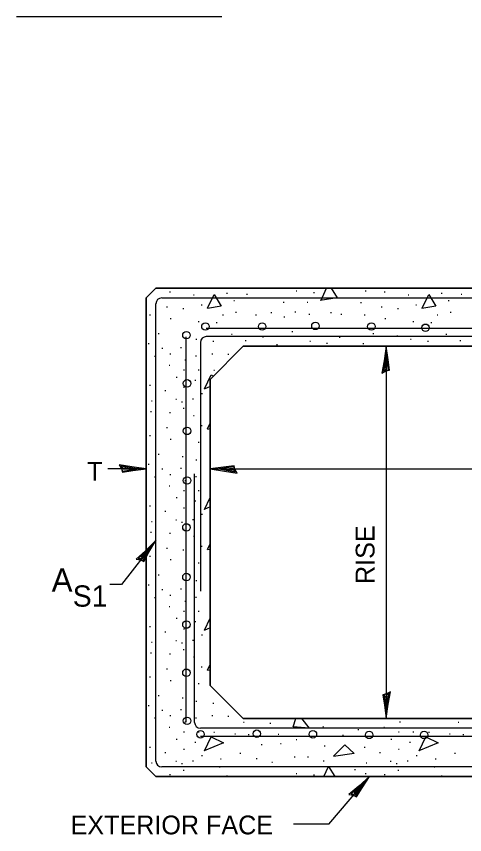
# Model space of a CAD drawing. Extents: x -0.01 to 2.83, y -0.16 to 1.83.
# Drawn here: x 1.223 to 1.502, y 0.794 to 1.301 of the extents above; entities that cross this region are included whole.
import ezdxf

# ---------------------------------------------------------------- set-up
doc = ezdxf.new("R2010")
doc.units = 0
for name, color, linetype in [('RD_Pr_Roadway_Dimensions', 7, 'Continuous'), ('RD_Pr_Roadway_Notes', 7, 'Continuous'), ('SH_General_Details', 7, 'Continuous')]:
    doc.layers.add(name, color=color, linetype=linetype)

msp = doc.modelspace()

# ---------------------------------------------------------------- linework, layer by layer
at = {"layer": 'RD_Pr_Roadway_Dimensions'}
for p, q in [((1.45286, 1.09663), (1.45286, 0.86563)), ((1.30384, 1.0205), (1.28003, 1.0205)), ((1.34359, 1.0205), (1.7128, 1.0205))]:
    msp.add_line(p, q, dxfattribs=at)
for points in [[(1.45269, 1.08136), (1.45496, 1.0818), (1.45396, 1.08831), (1.45286, 1.09663), (1.45165, 1.0877), (1.45021, 1.07998), (1.45269, 1.08136), (1.45418, 1.08202), (1.45286, 1.09101), (1.4511, 1.08109), (1.45308, 1.08263), (1.4528, 1.08676), (1.4522, 1.08279)], [(1.28857, 1.02072), (1.28907, 1.01846), (1.29557, 1.01945), (1.30384, 1.0205), (1.29497, 1.02177), (1.28714, 1.02314), (1.28857, 1.02072), (1.28923, 1.01917), (1.29822, 1.0205), (1.28835, 1.02221), (1.28989, 1.02028), (1.29403, 1.02055), (1.29, 1.02116)], [(1.35886, 1.02028), (1.35836, 1.02253), (1.35186, 1.0216), (1.34359, 1.0205), (1.35246, 1.01923), (1.36024, 1.01785), (1.35886, 1.02028), (1.3582, 1.02182), (1.34916, 1.0205), (1.35908, 1.01879), (1.35754, 1.02072), (1.35341, 1.02044), (1.35743, 1.01984)], [(1.45308, 0.88091), (1.45082, 0.88035), (1.45176, 0.87396), (1.45286, 0.86563), (1.45413, 0.87451), (1.45545, 0.88228), (1.45308, 0.88091), (1.45154, 0.88024), (1.45286, 0.87126), (1.45463, 0.88112), (1.45269, 0.87958), (1.45297, 0.8755), (1.45352, 0.87947)]]:
    msp.add_lwpolyline(points, dxfattribs=at)
at = {"layer": 'RD_Pr_Roadway_Notes'}
for p, q in [((1.22326, 1.30139), (1.35082, 1.30139)), ((1.30985, 0.97606), (1.28846, 0.94871)), ((1.28846, 0.94871), (1.28118, 0.94871)), ((1.41714, 0.80008), (1.4425, 0.82958)), ((1.41714, 0.80008), (1.39531, 0.80008))]:
    msp.add_line(p, q, dxfattribs=at)
for points in [[(1.30026, 0.96415), (1.30235, 0.96316), (1.30555, 0.96884), (1.30985, 0.97606), (1.30351, 0.96977), (1.29756, 0.96454), (1.30026, 0.96415), (1.30186, 0.96371), (1.30644, 0.97165), (1.29894, 0.96498), (1.30136, 0.96492), (1.30379, 0.96829), (1.30081, 0.96559)], [(1.43235, 0.81806), (1.43434, 0.81696), (1.43787, 0.82257), (1.4425, 0.82958), (1.43577, 0.82357), (1.42965, 0.8185), (1.43235, 0.81806), (1.4339, 0.81761), (1.43886, 0.82533), (1.43103, 0.81894), (1.43351, 0.81877), (1.43599, 0.82208), (1.4329, 0.81949)]]:
    msp.add_lwpolyline(points, dxfattribs=at)
at = {"layer": 'SH_General_Details'}
for p, q in [((1.30985, 1.13269), (1.30384, 1.12668)), ((1.30985, 1.13269), (1.74649, 1.13269)), ((1.74649, 1.13269), (1.30985, 1.13269)), ((1.74649, 1.13269), (1.30985, 1.13269)), ((1.3184, 1.13042), (1.319, 1.13042)), ((1.33312, 1.12861), (1.33372, 1.12861)), ((1.35374, 1.1296), (1.35423, 1.1296)), ((1.36608, 1.12899), (1.36664, 1.12899)), ((1.39685, 1.13109), (1.39745, 1.13109)), ((1.40771, 1.1301), (1.40832, 1.1301)), ((1.4398, 1.13109), (1.4404, 1.13109)), ((1.45165, 1.13042), (1.4522, 1.13042)), ((1.46637, 1.12861), (1.46697, 1.12861)), ((1.48693, 1.1296), (1.48748, 1.1296)), ((1.49933, 1.12899), (1.49983, 1.12899)), ((1.30384, 0.83559), (1.30384, 1.12668)), ((1.30384, 0.83559), (1.30384, 1.12668)), ((1.30384, 1.12668), (1.30384, 0.83559)), ((1.30985, 0.83922), (1.30985, 1.12304)), ((1.30985, 1.12304), (1.30988, 1.12303)), ((1.31352, 1.12667), (1.31349, 1.12668)), ((1.31349, 1.12668), (1.55, 1.12668)), ((1.33791, 1.12243), (1.33852, 1.12243)), ((1.35815, 1.12508), (1.3587, 1.12508)), ((1.37827, 1.12679), (1.37887, 1.12679)), ((1.38896, 1.12409), (1.38957, 1.12409)), ((1.40368, 1.12409), (1.40423, 1.12409)), ((1.42921, 1.12662), (1.42981, 1.12662)), ((1.43687, 1.12381), (1.43748, 1.12381)), ((1.47116, 1.12243), (1.47172, 1.12243)), ((1.49139, 1.12508), (1.492, 1.12508)), ((1.31647, 1.12106), (1.31707, 1.12106)), ((1.32661, 1.12001), (1.32716, 1.12001)), ((1.35925, 1.11786), (1.35986, 1.11786)), ((1.38119, 1.11753), (1.38174, 1.11753)), ((1.39619, 1.11808), (1.39679, 1.11808)), ((1.41824, 1.11753), (1.41879, 1.11753)), ((1.44977, 1.12106), (1.45032, 1.12106)), ((1.4598, 1.12001), (1.46041, 1.12001)), ((1.4925, 1.11786), (1.4931, 1.11786)), ((1.30599, 1.11609), (1.3066, 1.11609)), ((1.31878, 1.11389), (1.31933, 1.11389)), ((1.35114, 1.11609), (1.35175, 1.11609)), ((1.37165, 1.11609), (1.37226, 1.11609)), ((1.38935, 1.11482), (1.3899, 1.11482)), ((1.40484, 1.11648), (1.40545, 1.11648)), ((1.42463, 1.11653), (1.42524, 1.11653)), ((1.43924, 1.11609), (1.43985, 1.11609)), ((1.45203, 1.11389), (1.45253, 1.11389)), ((1.4844, 1.11609), (1.48495, 1.11609)), ((1.33609, 1.11207), (1.3367, 1.11207)), ((1.71517, 1.10777), (1.34116, 1.10777)), ((1.34116, 1.10777), (1.34116, 1.10777)), ((1.34728, 1.11135), (1.34789, 1.11135)), ((1.37524, 1.10777), (1.37524, 1.10777)), ((1.4092, 1.10777), (1.4092, 1.10777)), ((1.44321, 1.10777), (1.44321, 1.10777)), ((1.4694, 1.11207), (1.46995, 1.11207)), ((1.47723, 1.10777), (1.47723, 1.10777)), ((1.48054, 1.11135), (1.48114, 1.11135)), ((1.31123, 1.10457), (1.31184, 1.10457)), ((1.32628, 1.10314), (1.32683, 1.10314)), ((1.32876, 0.86326), (1.32876, 1.10259)), ((1.32876, 1.10259), (1.32876, 1.10259)), ((1.34116, 1.10264), (1.34117, 1.10266)), ((1.71517, 1.10264), (1.34116, 1.10264)), ((1.71517, 1.10264), (1.34116, 1.10264)), ((1.35671, 1.10407), (1.35721, 1.10407)), ((1.37612, 1.10259), (1.37672, 1.10259)), ((1.39426, 1.10573), (1.39486, 1.10573)), ((1.42364, 1.1022), (1.42419, 1.1022)), ((1.44448, 1.10457), (1.44508, 1.10457)), ((1.45948, 1.10314), (1.46008, 1.10314)), ((1.48991, 1.10407), (1.49051, 1.10407)), ((1.30517, 1.09829), (1.30577, 1.09829)), ((1.3346, 1.1011), (1.33521, 1.1011)), ((1.33753, 1.09902), (1.33753, 1.099)), ((1.33753, 1.099), (1.33753, 0.94474)), ((1.33753, 1.099), (1.33753, 0.94474)), ((1.34525, 1.09983), (1.34585, 1.09983)), ((1.3652, 1.10032), (1.36581, 1.10032)), ((1.38483, 1.09779), (1.38538, 1.09779)), ((1.40539, 1.09983), (1.40589, 1.09983)), ((1.41576, 1.09856), (1.41636, 1.09856)), ((1.43842, 1.09829), (1.43897, 1.09829)), ((1.46786, 1.1011), (1.46841, 1.1011)), ((1.4785, 1.09983), (1.4791, 1.09983)), ((1.49851, 1.10032), (1.49906, 1.10032)), ((1.31349, 1.09553), (1.3141, 1.09553)), ((1.31851, 1.092), (1.31911, 1.092)), ((1.32512, 1.09586), (1.32573, 1.09586)), ((1.34359, 1.07607), (1.3641, 1.09663)), ((1.3641, 1.09663), (1.34359, 1.07607)), ((1.34464, 1.092), (1.34525, 1.092)), ((1.3641, 1.09663), (1.69229, 1.09663)), ((1.3641, 1.09663), (1.69229, 1.09663)), ((1.69229, 1.09663), (1.3641, 1.09663)), ((1.69229, 1.09663), (1.3641, 1.09663)), ((1.30897, 1.09057), (1.30958, 1.09057)), ((1.32777, 1.08831), (1.32837, 1.08831)), ((1.33444, 1.09062), (1.33505, 1.09062)), ((1.35456, 1.09183), (1.35517, 1.09183)), ((1.31807, 1.08494), (1.31856, 1.08494)), ((1.32711, 1.08208), (1.32771, 1.08208)), ((1.33609, 1.08208), (1.3367, 1.08208)), ((1.3458, 1.08175), (1.34629, 1.08175)), ((1.32253, 1.0775), (1.32314, 1.0775)), ((1.30599, 1.07254), (1.3066, 1.07254)), ((1.32876, 1.07271), (1.32876, 1.07271)), ((1.33411, 1.07551), (1.33466, 1.07551)), ((1.34359, 0.88614), (1.34359, 1.07607)), ((1.34359, 1.07607), (1.34359, 0.88614)), ((1.31542, 1.06923), (1.31603, 1.06923)), ((1.32711, 1.07116), (1.32771, 1.07116)), ((1.33825, 1.06725), (1.33885, 1.06725)), ((1.30715, 1.06278), (1.30765, 1.06278)), ((1.32215, 1.06383), (1.32275, 1.06383)), ((1.32573, 1.06223), (1.32634, 1.06223)), ((1.33268, 1.06405), (1.33323, 1.06405)), ((1.32678, 1.05815), (1.32733, 1.05815)), ((1.30654, 1.05622), (1.30715, 1.05622)), ((1.3184, 1.05556), (1.319, 1.05556)), ((1.33312, 1.05368), (1.33372, 1.05368)), ((1.31647, 1.04619), (1.31707, 1.04619)), ((1.33791, 1.04757), (1.33852, 1.04757)), ((1.30599, 1.04128), (1.3066, 1.04128)), ((1.32661, 1.04508), (1.32716, 1.04508)), ((1.32876, 1.04277), (1.32876, 1.04277)), ((1.31878, 1.03907), (1.31933, 1.03907)), ((1.33609, 1.03714), (1.3367, 1.03714)), ((1.31123, 1.0297), (1.31184, 1.0297)), ((1.32628, 1.02822), (1.32683, 1.02822)), ((1.3346, 1.02618), (1.33521, 1.02618)), ((1.30517, 1.02342), (1.30577, 1.02342)), ((1.32512, 1.02094), (1.32573, 1.02094)), ((1.31349, 1.0206), (1.3141, 1.0206)), ((1.31851, 1.01714), (1.31911, 1.01714)), ((1.33389, 0.86326), (1.33389, 1.01752)), ((1.33444, 1.01581), (1.33505, 1.01581)), ((1.30897, 1.01564), (1.30958, 1.01564)), ((1.32777, 1.01344), (1.32837, 1.01344)), ((1.32876, 1.01289), (1.32876, 1.01289)), ((1.31807, 1.01002), (1.31856, 1.01002)), ((1.32711, 1.00721), (1.32771, 1.00721)), ((1.33609, 1.00721), (1.3367, 1.00721)), ((1.32253, 1.00269), (1.32314, 1.00269)), ((1.33411, 1.00065), (1.33466, 1.00065)), ((1.30599, 0.99767), (1.3066, 0.99767)), ((1.32711, 0.99629), (1.32771, 0.99629)), ((1.31542, 0.99436), (1.31603, 0.99436)), ((1.33825, 0.99238), (1.33885, 0.99238)), ((1.30715, 0.98786), (1.30765, 0.98786)), ((1.32215, 0.98896), (1.32275, 0.98896)), ((1.32573, 0.98742), (1.32634, 0.98742)), ((1.33268, 0.98913), (1.33323, 0.98913)), ((1.30654, 0.98135), (1.30715, 0.98135)), ((1.3184, 0.98069), (1.319, 0.98069)), ((1.32678, 0.98323), (1.32733, 0.98323)), ((1.32876, 0.98289), (1.32876, 0.98289)), ((1.33312, 0.97882), (1.33372, 0.97882)), ((1.31647, 0.97127), (1.31707, 0.97127)), ((1.32661, 0.97021), (1.32716, 0.97021)), ((1.33791, 0.97264), (1.33852, 0.97264)), ((1.30599, 0.96636), (1.3066, 0.96636)), ((1.31878, 0.96421), (1.31933, 0.96421)), ((1.33609, 0.96228), (1.3367, 0.96228)), ((1.31123, 0.95478), (1.31184, 0.95478)), ((1.32628, 0.95335), (1.32683, 0.95335)), ((1.32876, 0.95302), (1.32876, 0.95302)), ((1.3346, 0.95131), (1.33521, 0.95131)), ((1.30517, 0.94849), (1.30577, 0.94849)), ((1.31349, 0.94574), (1.3141, 0.94574)), ((1.32512, 0.94607), (1.32573, 0.94607)), ((1.30897, 0.94078), (1.30958, 0.94078)), ((1.31851, 0.94221), (1.31911, 0.94221)), ((1.33444, 0.94089), (1.33505, 0.94089)), ((1.31807, 0.93515), (1.31856, 0.93515)), ((1.32777, 0.93851), (1.32837, 0.93851)), ((1.32711, 0.93229), (1.32771, 0.93229)), ((1.33609, 0.93229), (1.3367, 0.93229)), ((1.32253, 0.92782), (1.32314, 0.92782)), ((1.33411, 0.92578), (1.33466, 0.92578)), ((1.30599, 0.92281), (1.3066, 0.92281)), ((1.31542, 0.9195), (1.31603, 0.9195)), ((1.32711, 0.92137), (1.32771, 0.92137)), ((1.32876, 0.92313), (1.32876, 0.92313)), ((1.33268, 0.91426), (1.33323, 0.91426)), ((1.33825, 0.91751), (1.33885, 0.91751)), ((1.30715, 0.91299), (1.30765, 0.91299)), ((1.32215, 0.91404), (1.32275, 0.91404)), ((1.32573, 0.91255), (1.32634, 0.91255)), ((1.30654, 0.90643), (1.30715, 0.90643)), ((1.3184, 0.90577), (1.319, 0.90577)), ((1.32678, 0.90836), (1.32733, 0.90836)), ((1.33312, 0.90395), (1.33372, 0.90395)), ((1.31647, 0.8964), (1.31707, 0.8964)), ((1.32661, 0.89535), (1.32716, 0.89535)), ((1.33791, 0.89777), (1.33852, 0.89777)), ((1.30599, 0.89149), (1.3066, 0.89149)), ((1.31878, 0.88928), (1.31933, 0.88928)), ((1.32876, 0.8932), (1.32876, 0.8932)), ((1.33609, 0.88741), (1.3367, 0.88741)), ((1.3641, 0.86563), (1.34359, 0.88614)), ((1.34359, 0.88614), (1.3641, 0.86563)), ((1.31123, 0.87991), (1.31184, 0.87991)), ((1.30517, 0.87363), (1.30577, 0.87363)), ((1.32628, 0.87848), (1.32683, 0.87848)), ((1.3346, 0.87638), (1.33521, 0.87638)), ((1.34525, 0.87517), (1.34585, 0.87517)), ((1.31349, 0.87087), (1.3141, 0.87087)), ((1.32512, 0.8712), (1.32573, 0.8712)), ((1.30897, 0.86596), (1.30958, 0.86596)), ((1.31851, 0.8674), (1.31911, 0.8674)), ((1.32777, 0.86365), (1.32837, 0.86365)), ((1.33444, 0.86602), (1.33505, 0.86602)), ((1.34464, 0.8674), (1.34525, 0.8674)), ((1.35456, 0.86712), (1.35517, 0.86712)), ((1.69229, 0.86563), (1.3641, 0.86563)), ((1.69229, 0.86563), (1.3641, 0.86563)), ((1.3641, 0.86563), (1.69229, 0.86563)), ((1.36415, 0.86337), (1.36476, 0.86337)), ((1.46102, 0.86365), (1.46163, 0.86365)), ((1.4974, 0.86337), (1.49801, 0.86337)), ((1.31807, 0.86028), (1.31856, 0.86028)), ((1.3292, 0.86208), (1.3292, 0.86208)), ((1.33389, 0.86323), (1.33389, 0.86326)), ((1.71881, 0.85962), (1.33753, 0.85962)), ((1.33753, 0.85962), (1.33753, 0.8596)), ((1.38069, 0.86266), (1.38124, 0.86266)), ((1.41339, 0.86062), (1.41394, 0.86062)), ((1.43528, 0.85885), (1.43582, 0.85885)), ((1.45132, 0.86028), (1.45181, 0.86028)), ((1.32711, 0.85742), (1.32771, 0.85742)), ((1.33609, 0.85742), (1.3367, 0.85742)), ((1.71881, 0.8545), (1.33753, 0.8545)), ((1.33753, 0.8545), (1.33753, 0.8545)), ((1.3458, 0.85709), (1.34629, 0.85709)), ((1.35881, 0.85615), (1.35936, 0.85615)), ((1.36713, 0.85577), (1.36774, 0.85577)), ((1.37226, 0.8545), (1.37226, 0.8545)), ((1.38571, 0.85588), (1.38626, 0.85588)), ((1.40688, 0.8545), (1.40688, 0.8545)), ((1.42574, 0.85538), (1.42629, 0.85538)), ((1.44156, 0.8545), (1.44156, 0.8545)), ((1.46036, 0.85742), (1.46096, 0.85742)), ((1.4694, 0.85742), (1.46995, 0.85742)), ((1.47624, 0.8545), (1.47624, 0.8545)), ((1.47899, 0.85709), (1.4796, 0.85709)), ((1.49206, 0.85615), (1.49256, 0.85615)), ((1.50038, 0.85577), (1.50099, 0.85577)), ((1.32253, 0.8529), (1.32314, 0.8529)), ((1.33411, 0.85086), (1.33466, 0.85086)), ((1.37529, 0.84959), (1.3759, 0.84959)), ((1.3872, 0.85014), (1.38769, 0.85014)), ((1.39685, 0.85257), (1.39745, 0.85257)), ((1.41438, 0.8486), (1.41499, 0.8486)), ((1.45578, 0.8529), (1.45639, 0.8529)), ((1.46736, 0.85086), (1.46797, 0.85086)), ((1.30599, 0.84788), (1.3066, 0.84788)), ((1.31542, 0.84457), (1.31603, 0.84457)), ((1.32711, 0.8465), (1.32771, 0.8465)), ((1.3619, 0.84413), (1.3625, 0.84413)), ((1.43924, 0.84788), (1.43985, 0.84788)), ((1.44867, 0.84457), (1.44922, 0.84457)), ((1.46036, 0.8465), (1.46096, 0.8465)), ((1.49514, 0.84413), (1.49575, 0.84413)), ((1.30715, 0.83812), (1.30765, 0.83812)), ((1.30988, 0.83922), (1.30985, 0.83922)), ((1.32215, 0.83917), (1.32275, 0.83917)), ((1.33268, 0.83933), (1.33323, 0.83933)), ((1.33825, 0.84264), (1.33885, 0.84264)), ((1.34988, 0.84055), (1.35048, 0.84055)), ((1.37215, 0.84088), (1.37275, 0.84088)), ((1.38174, 0.83851), (1.38235, 0.83851)), ((1.39564, 0.84193), (1.39624, 0.84193)), ((1.40402, 0.84193), (1.40451, 0.84193)), ((1.41372, 0.83933), (1.41433, 0.83933)), ((1.4404, 0.83812), (1.4409, 0.83812)), ((1.45539, 0.83917), (1.456, 0.83917)), ((1.46593, 0.83933), (1.46653, 0.83933)), ((1.47149, 0.84264), (1.47205, 0.84264)), ((1.48313, 0.84055), (1.48374, 0.84055)), ((1.30384, 0.83559), (1.30985, 0.82958)), ((1.55, 0.83559), (1.31349, 0.83559)), ((1.31349, 0.83559), (1.31352, 0.83558)), ((1.32573, 0.83763), (1.32634, 0.83763)), ((1.32678, 0.83349), (1.32733, 0.83349)), ((1.34922, 0.8357), (1.34982, 0.8357)), ((1.36471, 0.83586), (1.3652, 0.83586)), ((1.43323, 0.83399), (1.43384, 0.83399)), ((1.45898, 0.83763), (1.45959, 0.83763)), ((1.46003, 0.83349), (1.46058, 0.83349)), ((1.48252, 0.8357), (1.48307, 0.8357)), ((1.49796, 0.83586), (1.49851, 0.83586)), ((1.74649, 0.82958), (1.30985, 0.82958)), ((1.30985, 0.82958), (1.74649, 0.82958)), ((1.3184, 0.8309), (1.319, 0.8309)), ((1.35374, 0.83002), (1.35423, 0.83002)), ((1.39685, 0.83156), (1.39745, 0.83156)), ((1.40771, 0.83057), (1.40832, 0.83057)), ((1.4398, 0.83156), (1.4404, 0.83156)), ((1.45165, 0.8309), (1.4522, 0.8309)), ((1.48693, 0.83002), (1.48748, 0.83002))]:
    msp.add_line(p, q, dxfattribs=at)
for points in [[(1.41239, 1.12535), (1.41581, 1.13269)], [(1.41873, 1.13269), (1.42232, 1.12668)], [(1.34188, 1.12028), (1.34596, 1.12872), (1.35032, 1.1216), (1.34183, 1.12001)], [(1.47513, 1.12028), (1.47921, 1.12872), (1.48357, 1.1216), (1.47502, 1.12001)], [(1.30384, 1.12381), (1.30423, 1.12381)], [(1.42232, 1.12668), (1.41179, 1.12497)], [(1.34001, 1.07023), (1.34425, 1.07882), (1.34569, 1.07816)], [(1.34359, 1.07171), (1.3399, 1.07012)], [(1.30384, 1.04894), (1.30423, 1.04894)], [(1.34188, 1.04536), (1.34359, 1.04889)], [(1.34359, 1.04541), (1.34183, 1.04508)], [(1.34001, 0.99541), (1.34359, 1.00269)], [(1.34359, 0.9969), (1.3399, 0.99525)], [(1.30384, 0.97407), (1.30423, 0.97407)], [(1.34359, 0.97055), (1.34183, 0.97021)], [(1.34188, 0.97049), (1.34359, 0.97396)], [(1.34001, 0.92054), (1.34359, 0.92782)], [(1.34359, 0.92198), (1.3399, 0.92033)], [(1.30384, 0.89915), (1.30423, 0.89915)], [(1.34188, 0.89557), (1.34359, 0.8991)], [(1.34359, 0.89568), (1.34183, 0.89535)], [(1.40016, 0.86563), (1.40501, 0.85973), (1.39509, 0.86045), (1.39679, 0.86563)], [(1.34001, 0.84562), (1.34425, 0.85417), (1.35191, 0.85053), (1.3399, 0.84546)], [(1.47326, 0.84562), (1.4775, 0.85417), (1.48517, 0.85053), (1.47315, 0.84546)], [(1.42011, 0.84226), (1.42706, 0.84926), (1.43302, 0.84386), (1.42006, 0.84198)], [(1.41416, 0.82958), (1.41708, 0.83586)], [(1.41708, 0.83586), (1.42094, 0.82958)]]:
    msp.add_lwpolyline(points, dxfattribs=at)
for centre in [(1.34061, 1.10891), (1.37583, 1.10891), (1.4089, 1.10929), (1.44363, 1.10891), (1.4772, 1.10814), (1.32882, 1.10353), (1.3292, 1.07362), (1.3292, 1.04411), (1.3292, 1.01334), (1.32882, 0.98421), (1.32882, 0.95343), (1.32882, 0.92391), (1.32882, 0.89401), (1.3292, 0.86417), (1.37255, 0.85621), (1.33755, 0.85583), (1.40733, 0.85583), (1.44223, 0.85544), (1.47636, 0.85544)]:
    msp.add_circle(centre, 0.00232, dxfattribs=at)
for centre, start, end in [((1.31352, 1.12303), 90, 180), ((1.34117, 1.09902), 90, 180), ((1.34117, 1.09902), 90, 180), ((1.33753, 0.86323), 180, 270), ((1.31352, 0.83922), 180, 270)]:
    msp.add_arc(centre, 0.00364, start, end, dxfattribs=at)

# ---------------------------------------------------------------- texts
at = {"layer": 'RD_Pr_Roadway_Dimensions'}
msp.add_text('T', height=0.01167, dxfattribs=at).set_placement((1.26717, 1.01319))
msp.add_text('RISE', height=0.011667, rotation=90, dxfattribs=at).set_placement((1.44558, 0.94911))
at = {"layer": 'RD_Pr_Roadway_Notes'}
for s, height, p in [('A', 0.01453, (1.24517, 0.94428)), ('S1', 0.01321, (1.25824, 0.93503)), ('EXTERIOR FACE', 0.0116667, (1.25691, 0.79372))]:
    msp.add_text(s, height=height, dxfattribs=at).set_placement(p)

doc.saveas('drawing.dxf')
